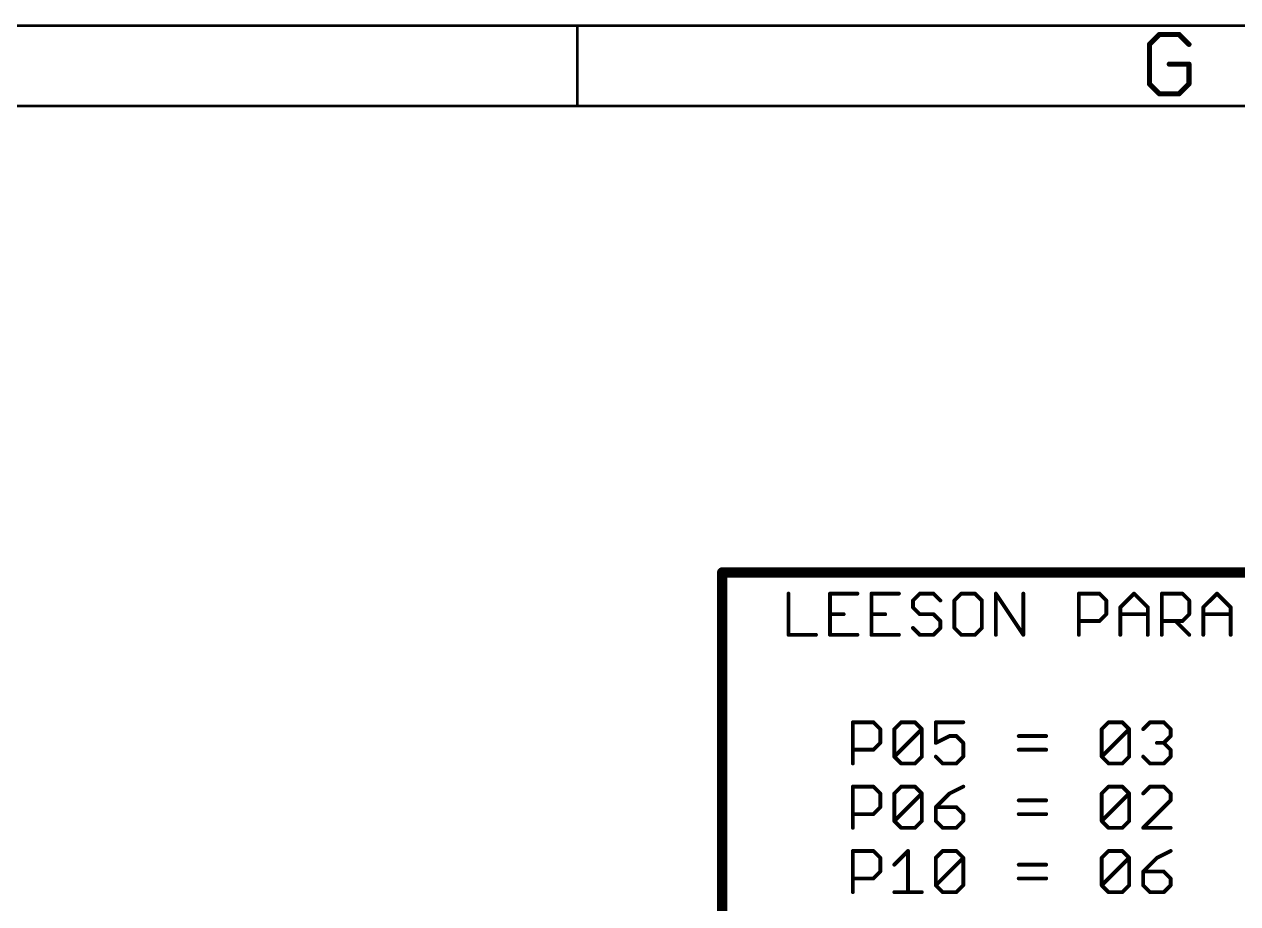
# Model space of a CAD drawing. Extents: x 0 to 387, y 0 to 260.
# Drawn here: x 267.09 to 314.99, y 225.68 to 260.4 of the extents above; entities that cross this region are included whole.
import ezdxf

# ---------------------------------------------------------------- set-up
doc = ezdxf.new("R2010")
doc.units = 0
doc.layers.add('91', color=94, linetype='CONTINUOUS')
doc.layers.add('94', color=14, linetype='CONTINUOUS')

msp = doc.modelspace()

# ---------------------------------------------------------------- linework, layer by layer
at = {"layer": '91', "const_width": 0.4064}
for points in [[(294.64, 238.76), (353.06, 238.76)], [(294.64, 190.5), (294.64, 238.76)]]:
    msp.add_lwpolyline(points, dxfattribs=at)
at = {"layer": '91', "const_width": 0.2032}
for points in [[(294.64, 238.8616, 1), (294.64, 238.6584)], [(294.7416, 238.76, 1), (294.5384, 238.76)]]:
    msp.add_lwpolyline(points, format="xyb", dxfattribs=at)
at = {"layer": '94'}
for points, const_width in [([(288.925, 260.35), (241.3, 260.35)], 0.1016), ([(336.55, 260.35), (288.925, 260.35)], 0.1016), ([(288.925, 260.35), (288.925, 257.175)], 0.1016), ([(311.8954, 259.9964), (311.5056, 259.6066)], 0.2032), ([(312.675, 259.9964), (311.8954, 259.9964)], 0.2032), ([(313.0648, 259.6066), (312.675, 259.9964)], 0.2032), ([(311.5056, 259.6066), (311.5056, 258.0474)], 0.2032), ([(313.0648, 258.827), (312.2852, 258.827)], 0.2032), ([(313.0648, 258.0474), (313.0648, 258.827)], 0.2032), ([(311.5056, 258.0474), (311.8954, 257.6576)], 0.2032), ([(311.8954, 257.6576), (312.675, 257.6576)], 0.2032), ([(312.675, 257.6576), (313.0648, 258.0474)], 0.2032), ([(288.925, 257.175), (241.3, 257.175)], 0.1016), ([(336.55, 257.175), (288.925, 257.175)], 0.1016), ([(297.2562, 237.9232), (297.2562, 236.2962)], 0.1524), ([(299.978, 237.9232), (298.8934, 237.9232)], 0.1524), ([(298.8934, 237.9232), (298.8934, 236.2962)], 0.1524), ([(301.6152, 237.9232), (300.5305, 237.9232)], 0.1524), ([(300.5305, 237.9232), (300.5305, 236.2962)], 0.1524), ([(302.4388, 237.9232), (302.1677, 237.652)], 0.1524), ([(302.1677, 237.652), (302.1677, 237.3809)], 0.1524), ([(302.9812, 237.9232), (302.4388, 237.9232)], 0.1524), ([(303.2523, 237.652), (302.9812, 237.9232)], 0.1524), ([(304.076, 237.9232), (303.8048, 237.652)], 0.1524), ([(303.8048, 237.652), (303.8048, 236.5674)], 0.1524), ([(304.6183, 237.9232), (304.076, 237.9232)], 0.1524), ([(304.8895, 237.652), (304.6183, 237.9232)], 0.1524), ([(304.8895, 236.5674), (304.8895, 237.652)], 0.1524), ([(305.442, 236.2962), (305.442, 237.9232)], 0.1524), ([(305.442, 237.9232), (306.5266, 236.2962)], 0.1524), ([(306.5266, 236.2962), (306.5266, 237.9232)], 0.1524), ([(308.7163, 236.2962), (308.7163, 237.9232)], 0.1524), ([(308.7163, 237.9232), (309.5298, 237.9232)], 0.1524), ([(309.5298, 237.9232), (309.801, 237.652)], 0.1524), ([(309.801, 237.652), (309.801, 237.1097)], 0.1524), ([(310.3535, 237.3809), (310.8958, 237.9232)], 0.1524), ([(310.8958, 237.9232), (311.4381, 237.3809)], 0.1524), ([(311.9906, 236.2962), (311.9906, 237.9232)], 0.1524), ([(311.9906, 237.9232), (312.8041, 237.9232)], 0.1524), ([(312.8041, 237.9232), (313.0753, 237.652)], 0.1524), ([(313.0753, 237.652), (313.0753, 237.1097)], 0.1524), ([(313.6278, 237.3809), (314.1701, 237.9232)], 0.1524), ([(314.1701, 237.9232), (314.7124, 237.3809)], 0.1524), ([(298.8934, 237.1097), (299.4357, 237.1097)], 0.1524), ([(300.5305, 237.1097), (301.0728, 237.1097)], 0.1524), ([(302.1677, 237.3809), (302.4388, 237.1097)], 0.1524), ([(302.4388, 237.1097), (302.9812, 237.1097)], 0.1524), ([(302.9812, 237.1097), (303.2523, 236.8385)], 0.1524), ([(309.801, 237.1097), (309.5298, 236.8385)], 0.1524), ([(310.3535, 236.2962), (310.3535, 237.3809)], 0.1524), ([(310.3535, 237.1097), (311.4381, 237.1097)], 0.1524), ([(311.4381, 237.3809), (311.4381, 236.2962)], 0.1524), ([(313.0753, 237.1097), (312.8041, 236.8385)], 0.1524), ([(313.6278, 236.2962), (313.6278, 237.3809)], 0.1524), ([(313.6278, 237.1097), (314.7124, 237.1097)], 0.1524), ([(314.7124, 237.3809), (314.7124, 236.2962)], 0.1524), ([(302.4388, 236.2962), (302.1677, 236.5674)], 0.1524), ([(303.2523, 236.5674), (302.9812, 236.2962)], 0.1524), ([(303.2523, 236.8385), (303.2523, 236.5674)], 0.1524), ([(303.8048, 236.5674), (304.076, 236.2962)], 0.1524), ([(304.6183, 236.2962), (304.8895, 236.5674)], 0.1524), ([(309.5298, 236.8385), (308.7163, 236.8385)], 0.1524), ([(312.8041, 236.8385), (311.9906, 236.8385)], 0.1524), ([(312.5329, 236.8385), (313.0753, 236.2962)], 0.1524), ([(297.2562, 236.2962), (298.3409, 236.2962)], 0.1524), ([(298.8934, 236.2962), (299.978, 236.2962)], 0.1524), ([(300.5305, 236.2962), (301.6152, 236.2962)], 0.1524), ([(302.9812, 236.2962), (302.4388, 236.2962)], 0.1524), ([(304.076, 236.2962), (304.6183, 236.2962)], 0.1524), ([(299.7962, 231.2162), (299.7962, 232.8432)], 0.1524), ([(299.7962, 232.8432), (300.6097, 232.8432)], 0.1524), ([(300.6097, 232.8432), (300.8809, 232.572)], 0.1524), ([(301.4334, 232.572), (301.7045, 232.8432)], 0.1524), ([(301.7045, 232.8432), (302.2468, 232.8432)], 0.1524), ([(302.2468, 232.8432), (302.518, 232.572)], 0.1524), ([(304.1552, 232.8432), (303.0705, 232.8432)], 0.1524), ([(303.0705, 232.8432), (303.0705, 232.0297)], 0.1524), ([(309.6191, 232.572), (309.8903, 232.8432)], 0.1524), ([(309.8903, 232.8432), (310.4326, 232.8432)], 0.1524), ([(310.4326, 232.8432), (310.7038, 232.572)], 0.1524), ([(311.2563, 232.572), (311.5275, 232.8432)], 0.1524), ([(311.5275, 232.8432), (312.0698, 232.8432)], 0.1524), ([(312.0698, 232.8432), (312.341, 232.572)], 0.1524), ([(300.8809, 232.572), (300.8809, 232.0297)], 0.1524), ([(301.4334, 231.4874), (301.4334, 232.572)], 0.1524), ([(301.4334, 231.4874), (302.518, 232.572)], 0.1524), ([(302.518, 232.572), (302.518, 231.4874)], 0.1524), ([(303.0705, 232.0297), (303.6128, 232.3009)], 0.1524), ([(303.6128, 232.3009), (303.884, 232.3009)], 0.1524), ([(303.884, 232.3009), (304.1552, 232.0297)], 0.1524), ([(306.3448, 232.3009), (307.4295, 232.3009)], 0.1524), ([(309.6191, 231.4874), (309.6191, 232.572)], 0.1524), ([(309.6191, 231.4874), (310.7038, 232.572)], 0.1524), ([(310.7038, 232.572), (310.7038, 231.4874)], 0.1524), ([(312.341, 232.3009), (312.0698, 232.0297)], 0.1524), ([(312.341, 232.572), (312.341, 232.3009)], 0.1524), ([(300.6097, 231.7585), (299.7962, 231.7585)], 0.1524), ([(300.8809, 232.0297), (300.6097, 231.7585)], 0.1524), ([(304.1552, 232.0297), (304.1552, 231.4874)], 0.1524), ([(306.3448, 231.7585), (307.4295, 231.7585)], 0.1524), ([(312.0698, 232.0297), (311.7986, 232.0297)], 0.1524), ([(312.0698, 232.0297), (312.341, 231.7585)], 0.1524), ([(312.341, 231.7585), (312.341, 231.4874)], 0.1524), ([(301.7045, 231.2162), (301.4334, 231.4874)], 0.1524), ([(302.518, 231.4874), (302.2468, 231.2162)], 0.1524), ([(303.3417, 231.2162), (303.0705, 231.4874)], 0.1524), ([(304.1552, 231.4874), (303.884, 231.2162)], 0.1524), ([(309.8903, 231.2162), (309.6191, 231.4874)], 0.1524), ([(310.7038, 231.4874), (310.4326, 231.2162)], 0.1524), ([(311.5275, 231.2162), (311.2563, 231.4874)], 0.1524), ([(312.341, 231.4874), (312.0698, 231.2162)], 0.1524), ([(302.2468, 231.2162), (301.7045, 231.2162)], 0.1524), ([(303.884, 231.2162), (303.3417, 231.2162)], 0.1524), ([(310.4326, 231.2162), (309.8903, 231.2162)], 0.1524), ([(312.0698, 231.2162), (311.5275, 231.2162)], 0.1524), ([(299.7962, 228.6762), (299.7962, 230.3032)], 0.1524), ([(299.7962, 230.3032), (300.6097, 230.3032)], 0.1524), ([(300.6097, 230.3032), (300.8809, 230.032)], 0.1524), ([(300.8809, 230.032), (300.8809, 229.4897)], 0.1524), ([(301.4334, 230.032), (301.7045, 230.3032)], 0.1524), ([(301.4334, 228.9474), (301.4334, 230.032)], 0.1524), ([(301.4334, 228.9474), (302.518, 230.032)], 0.1524), ([(301.7045, 230.3032), (302.2468, 230.3032)], 0.1524), ([(302.2468, 230.3032), (302.518, 230.032)], 0.1524), ([(302.518, 230.032), (302.518, 228.9474)], 0.1524), ([(303.6128, 230.032), (303.0705, 229.4897)], 0.1524), ([(304.1552, 230.3032), (303.6128, 230.032)], 0.1524), ([(309.6191, 230.032), (309.8903, 230.3032)], 0.1524), ([(309.6191, 228.9474), (309.6191, 230.032)], 0.1524), ([(309.6191, 228.9474), (310.7038, 230.032)], 0.1524), ([(309.8903, 230.3032), (310.4326, 230.3032)], 0.1524), ([(310.4326, 230.3032), (310.7038, 230.032)], 0.1524), ([(310.7038, 230.032), (310.7038, 228.9474)], 0.1524), ([(311.5275, 230.3032), (311.2563, 230.032)], 0.1524), ([(312.0698, 230.3032), (311.5275, 230.3032)], 0.1524), ([(312.341, 230.032), (312.0698, 230.3032)], 0.1524), ([(312.341, 229.7609), (312.341, 230.032)], 0.1524), ([(300.8809, 229.4897), (300.6097, 229.2185)], 0.1524), ([(303.0705, 229.4897), (303.0705, 228.9474)], 0.1524), ([(303.884, 229.4897), (303.0705, 229.4897)], 0.1524), ([(304.1552, 229.2185), (303.884, 229.4897)], 0.1524), ([(306.3448, 229.7609), (307.4295, 229.7609)], 0.1524), ([(311.2563, 228.6762), (312.341, 229.7609)], 0.1524), ([(300.6097, 229.2185), (299.7962, 229.2185)], 0.1524), ([(301.7045, 228.6762), (301.4334, 228.9474)], 0.1524), ([(302.518, 228.9474), (302.2468, 228.6762)], 0.1524), ([(303.0705, 228.9474), (303.3417, 228.6762)], 0.1524), ([(303.884, 228.6762), (304.1552, 228.9474)], 0.1524), ([(304.1552, 228.9474), (304.1552, 229.2185)], 0.1524), ([(306.3448, 229.2185), (307.4295, 229.2185)], 0.1524), ([(309.8903, 228.6762), (309.6191, 228.9474)], 0.1524), ([(310.7038, 228.9474), (310.4326, 228.6762)], 0.1524), ([(302.2468, 228.6762), (301.7045, 228.6762)], 0.1524), ([(303.3417, 228.6762), (303.884, 228.6762)], 0.1524), ([(310.4326, 228.6762), (309.8903, 228.6762)], 0.1524), ([(312.341, 228.6762), (311.2563, 228.6762)], 0.1524), ([(299.7962, 226.1362), (299.7962, 227.7632)], 0.1524), ([(299.7962, 227.7632), (300.6097, 227.7632)], 0.1524), ([(300.6097, 227.7632), (300.8809, 227.492)], 0.1524), ([(300.8809, 227.492), (300.8809, 226.9497)], 0.1524), ([(301.4334, 227.2209), (301.9757, 227.7632)], 0.1524), ([(301.9757, 227.7632), (301.9757, 226.1362)], 0.1524), ([(303.0705, 227.492), (303.3417, 227.7632)], 0.1524), ([(303.0705, 226.4074), (303.0705, 227.492)], 0.1524), ([(303.0705, 226.4074), (304.1552, 227.492)], 0.1524), ([(303.3417, 227.7632), (303.884, 227.7632)], 0.1524), ([(303.884, 227.7632), (304.1552, 227.492)], 0.1524), ([(304.1552, 227.492), (304.1552, 226.4074)], 0.1524), ([(309.6191, 227.492), (309.8903, 227.7632)], 0.1524), ([(309.6191, 226.4074), (309.6191, 227.492)], 0.1524), ([(309.6191, 226.4074), (310.7038, 227.492)], 0.1524), ([(309.8903, 227.7632), (310.4326, 227.7632)], 0.1524), ([(310.4326, 227.7632), (310.7038, 227.492)], 0.1524), ([(310.7038, 227.492), (310.7038, 226.4074)], 0.1524), ([(311.7986, 227.492), (311.2563, 226.9497)], 0.1524), ([(312.341, 227.7632), (311.7986, 227.492)], 0.1524), ([(306.3448, 227.2209), (307.4295, 227.2209)], 0.1524), ([(300.6097, 226.6785), (299.7962, 226.6785)], 0.1524), ([(300.8809, 226.9497), (300.6097, 226.6785)], 0.1524), ([(306.3448, 226.6785), (307.4295, 226.6785)], 0.1524), ([(311.2563, 226.9497), (311.2563, 226.4074)], 0.1524), ([(312.0698, 226.9497), (311.2563, 226.9497)], 0.1524), ([(312.341, 226.6785), (312.0698, 226.9497)], 0.1524), ([(312.341, 226.4074), (312.341, 226.6785)], 0.1524), ([(301.4334, 226.1362), (302.518, 226.1362)], 0.1524), ([(303.3417, 226.1362), (303.0705, 226.4074)], 0.1524), ([(303.884, 226.1362), (303.3417, 226.1362)], 0.1524), ([(304.1552, 226.4074), (303.884, 226.1362)], 0.1524), ([(309.8903, 226.1362), (309.6191, 226.4074)], 0.1524), ([(310.4326, 226.1362), (309.8903, 226.1362)], 0.1524), ([(310.7038, 226.4074), (310.4326, 226.1362)], 0.1524), ([(311.2563, 226.4074), (311.5275, 226.1362)], 0.1524), ([(311.5275, 226.1362), (312.0698, 226.1362)], 0.1524), ([(312.0698, 226.1362), (312.341, 226.4074)], 0.1524)]:
    msp.add_lwpolyline(points, dxfattribs=dict(at, const_width=const_width))
for points, const_width in [([(288.925, 260.3754, 1), (288.925, 260.3246)], 0.0508), ([(288.9504, 260.35, 1), (288.8996, 260.35)], 0.0508), ([(288.925, 260.3246, 1), (288.925, 260.3754)], 0.0508), ([(311.8954, 260.0472, 1), (311.8954, 259.9456)], 0.1016), ([(311.9313, 259.9605, 1), (311.8595, 260.0323)], 0.1016), ([(312.7109, 260.0323, 1), (312.6391, 259.9605)], 0.1016), ([(312.675, 259.9456, 1), (312.675, 260.0472)], 0.1016), ([(311.5564, 259.6066, 1), (311.4548, 259.6066)], 0.1016), ([(311.4697, 259.6425, 1), (311.5415, 259.5707)], 0.1016), ([(313.0289, 259.5707, 1), (313.1007, 259.6425)], 0.1016), ([(312.2852, 258.8778, 1), (312.2852, 258.7762)], 0.1016), ([(313.1156, 258.827, 1), (313.014, 258.827)], 0.1016), ([(313.0648, 258.7762, 1), (313.0648, 258.8778)], 0.1016), ([(311.5415, 258.0833, 1), (311.4697, 258.0115)], 0.1016), ([(311.4548, 258.0474, 1), (311.5564, 258.0474)], 0.1016), ([(311.8954, 257.7084, 1), (311.8954, 257.6068)], 0.1016), ([(311.8595, 257.6217, 1), (311.9313, 257.6935)], 0.1016), ([(312.6391, 257.6935, 1), (312.7109, 257.6217)], 0.1016), ([(312.675, 257.6068, 1), (312.675, 257.7084)], 0.1016), ([(313.014, 258.0474, 1), (313.1156, 258.0474)], 0.1016), ([(313.1007, 258.0115, 1), (313.0289, 258.0833)], 0.1016), ([(288.925, 257.2004, 1), (288.925, 257.1496)], 0.0508), ([(288.925, 257.1496, 1), (288.925, 257.2004)], 0.0508), ([(288.8996, 257.175, 1), (288.9504, 257.175)], 0.0508), ([(297.2943, 237.9232, 1), (297.2181, 237.9232)], 0.0762), ([(298.8934, 237.9613, 1), (298.8934, 237.8851)], 0.0762), ([(298.9315, 237.9232, 1), (298.8553, 237.9232)], 0.0762), ([(299.978, 237.8851, 1), (299.978, 237.9613)], 0.0762), ([(300.5305, 237.9613, 1), (300.5305, 237.8851)], 0.0762), ([(300.5686, 237.9232, 1), (300.4924, 237.9232)], 0.0762), ([(301.6152, 237.8851, 1), (301.6152, 237.9613)], 0.0762), ([(302.1407, 237.679, 1), (302.1946, 237.6251)], 0.0762), ([(302.2058, 237.652, 1), (302.1296, 237.652)], 0.0762), ([(302.4388, 237.9613, 1), (302.4388, 237.8851)], 0.0762), ([(302.4658, 237.8962, 1), (302.4119, 237.9501)], 0.0762), ([(303.0081, 237.9501, 1), (302.9542, 237.8962)], 0.0762), ([(302.9812, 237.8851, 1), (302.9812, 237.9613)], 0.0762), ([(303.2254, 237.6251, 1), (303.2793, 237.679)], 0.0762), ([(303.8429, 237.652, 1), (303.7667, 237.652)], 0.0762), ([(303.7779, 237.679, 1), (303.8318, 237.6251)], 0.0762), ([(304.076, 237.9613, 1), (304.076, 237.8851)], 0.0762), ([(304.1029, 237.8962, 1), (304.049, 237.9501)], 0.0762), ([(304.6453, 237.9501, 1), (304.5914, 237.8962)], 0.0762), ([(304.6183, 237.8851, 1), (304.6183, 237.9613)], 0.0762), ([(304.9276, 237.652, 1), (304.8514, 237.652)], 0.0762), ([(304.8625, 237.6251, 1), (304.9164, 237.679)], 0.0762), ([(305.4801, 237.9232, 1), (305.4039, 237.9232)], 0.0762), ([(305.4737, 237.9443, 1), (305.4103, 237.9021)], 0.0762), ([(306.5647, 237.9232, 1), (306.4885, 237.9232)], 0.0762), ([(308.7544, 237.9232, 1), (308.6782, 237.9232)], 0.0762), ([(308.7163, 237.9613, 1), (308.7163, 237.8851)], 0.0762), ([(309.5567, 237.9501, 1), (309.5028, 237.8962)], 0.0762), ([(309.5298, 237.8851, 1), (309.5298, 237.9613)], 0.0762), ([(309.8391, 237.652, 1), (309.7629, 237.652)], 0.0762), ([(309.774, 237.6251, 1), (309.8279, 237.679)], 0.0762), ([(310.9227, 237.9501, 1), (310.8688, 237.8962)], 0.0762), ([(310.9227, 237.8962, 1), (310.8688, 237.9501)], 0.0762), ([(312.0287, 237.9232, 1), (311.9525, 237.9232)], 0.0762), ([(311.9906, 237.9613, 1), (311.9906, 237.8851)], 0.0762), ([(312.831, 237.9501, 1), (312.7772, 237.8962)], 0.0762), ([(312.8041, 237.8851, 1), (312.8041, 237.9613)], 0.0762), ([(313.1134, 237.652, 1), (313.0372, 237.652)], 0.0762), ([(313.0483, 237.6251, 1), (313.1022, 237.679)], 0.0762), ([(314.197, 237.9501, 1), (314.1431, 237.8962)], 0.0762), ([(314.197, 237.8962, 1), (314.1431, 237.9501)], 0.0762), ([(298.8934, 237.1478, 1), (298.8934, 237.0716)], 0.0762), ([(299.4357, 237.0716, 1), (299.4357, 237.1478)], 0.0762), ([(300.5305, 237.1478, 1), (300.5305, 237.0716)], 0.0762), ([(301.0728, 237.0716, 1), (301.0728, 237.1478)], 0.0762), ([(302.1946, 237.4078, 1), (302.1407, 237.3539)], 0.0762), ([(302.1296, 237.3809, 1), (302.2058, 237.3809)], 0.0762), ([(302.4388, 237.1478, 1), (302.4388, 237.0716)], 0.0762), ([(302.4119, 237.0828, 1), (302.4658, 237.1366)], 0.0762), ([(303.0081, 237.1366, 1), (302.9542, 237.0828)], 0.0762), ([(302.9812, 237.0716, 1), (302.9812, 237.1478)], 0.0762), ([(309.7629, 237.1097, 1), (309.8391, 237.1097)], 0.0762), ([(309.8279, 237.0828, 1), (309.774, 237.1366)], 0.0762), ([(310.3265, 237.4078, 1), (310.3804, 237.3539)], 0.0762), ([(310.3915, 237.3809, 1), (310.3154, 237.3809)], 0.0762), ([(310.3535, 237.1478, 1), (310.3535, 237.0716)], 0.0762), ([(311.4762, 237.3809, 1), (311.4, 237.3809)], 0.0762), ([(311.4112, 237.3539, 1), (311.4651, 237.4078)], 0.0762), ([(311.4381, 237.0716, 1), (311.4381, 237.1478)], 0.0762), ([(313.0372, 237.1097, 1), (313.1134, 237.1097)], 0.0762), ([(313.1022, 237.0828, 1), (313.0483, 237.1366)], 0.0762), ([(313.6008, 237.4078, 1), (313.6547, 237.3539)], 0.0762), ([(313.6659, 237.3809, 1), (313.5897, 237.3809)], 0.0762), ([(313.6278, 237.1478, 1), (313.6278, 237.0716)], 0.0762), ([(314.7505, 237.3809, 1), (314.6743, 237.3809)], 0.0762), ([(314.6855, 237.3539, 1), (314.7394, 237.4078)], 0.0762), ([(314.7124, 237.0716, 1), (314.7124, 237.1478)], 0.0762), ([(302.1946, 236.5943, 1), (302.1407, 236.5404)], 0.0762), ([(303.2904, 236.8385, 1), (303.2142, 236.8385)], 0.0762), ([(303.2254, 236.8116, 1), (303.2793, 236.8655)], 0.0762), ([(303.2793, 236.5404, 1), (303.2254, 236.5943)], 0.0762), ([(303.8318, 236.5943, 1), (303.7779, 236.5404)], 0.0762), ([(304.9164, 236.5404, 1), (304.8625, 236.5943)], 0.0762), ([(308.7163, 236.8766, 1), (308.7163, 236.8004)], 0.0762), ([(309.5028, 236.8655, 1), (309.5567, 236.8116)], 0.0762), ([(309.5298, 236.8004, 1), (309.5298, 236.8766)], 0.0762), ([(311.9906, 236.8766, 1), (311.9906, 236.8004)], 0.0762), ([(312.5599, 236.8655, 1), (312.506, 236.8116)], 0.0762), ([(312.7772, 236.8655, 1), (312.831, 236.8116)], 0.0762), ([(312.8041, 236.8004, 1), (312.8041, 236.8766)], 0.0762), ([(297.2562, 236.3343, 1), (297.2562, 236.2581)], 0.0762), ([(297.2181, 236.2962, 1), (297.2943, 236.2962)], 0.0762), ([(298.3409, 236.2581, 1), (298.3409, 236.3343)], 0.0762), ([(298.8934, 236.3343, 1), (298.8934, 236.2581)], 0.0762), ([(298.8553, 236.2962, 1), (298.9315, 236.2962)], 0.0762), ([(299.978, 236.2581, 1), (299.978, 236.3343)], 0.0762), ([(300.5305, 236.3343, 1), (300.5305, 236.2581)], 0.0762), ([(300.4924, 236.2962, 1), (300.5686, 236.2962)], 0.0762), ([(301.6152, 236.2581, 1), (301.6152, 236.3343)], 0.0762), ([(302.4388, 236.3343, 1), (302.4388, 236.2581)], 0.0762), ([(302.4119, 236.2693, 1), (302.4658, 236.3231)], 0.0762), ([(302.9542, 236.3231, 1), (303.0081, 236.2693)], 0.0762), ([(302.9812, 236.2581, 1), (302.9812, 236.3343)], 0.0762), ([(303.2142, 236.5674, 1), (303.2904, 236.5674)], 0.0762), ([(303.7667, 236.5674, 1), (303.8429, 236.5674)], 0.0762), ([(304.076, 236.3343, 1), (304.076, 236.2581)], 0.0762), ([(304.049, 236.2693, 1), (304.1029, 236.3231)], 0.0762), ([(304.5914, 236.3231, 1), (304.6453, 236.2693)], 0.0762), ([(304.6183, 236.2581, 1), (304.6183, 236.3343)], 0.0762), ([(304.8514, 236.5674, 1), (304.9276, 236.5674)], 0.0762), ([(305.4039, 236.2962, 1), (305.4801, 236.2962)], 0.0762), ([(306.4885, 236.2962, 1), (306.5647, 236.2962)], 0.0762), ([(306.4949, 236.2751, 1), (306.5583, 236.3173)], 0.0762), ([(308.6782, 236.2962, 1), (308.7544, 236.2962)], 0.0762), ([(310.3154, 236.2962, 1), (310.3915, 236.2962)], 0.0762), ([(311.4, 236.2962, 1), (311.4762, 236.2962)], 0.0762), ([(311.9525, 236.2962, 1), (312.0287, 236.2962)], 0.0762), ([(313.0483, 236.2693, 1), (313.1022, 236.3231)], 0.0762), ([(313.5897, 236.2962, 1), (313.6659, 236.2962)], 0.0762), ([(314.6743, 236.2962, 1), (314.7505, 236.2962)], 0.0762), ([(299.8343, 232.8432, 1), (299.7581, 232.8432)], 0.0762), ([(299.7962, 232.8813, 1), (299.7962, 232.8051)], 0.0762), ([(300.6366, 232.8701, 1), (300.5828, 232.8162)], 0.0762), ([(300.6097, 232.8051, 1), (300.6097, 232.8813)], 0.0762), ([(301.7045, 232.8813, 1), (301.7045, 232.8051)], 0.0762), ([(301.7315, 232.8162, 1), (301.6776, 232.8701)], 0.0762), ([(302.2738, 232.8701, 1), (302.2199, 232.8162)], 0.0762), ([(302.2468, 232.8051, 1), (302.2468, 232.8813)], 0.0762), ([(303.0705, 232.8813, 1), (303.0705, 232.8051)], 0.0762), ([(303.1086, 232.8432, 1), (303.0324, 232.8432)], 0.0762), ([(304.1552, 232.8051, 1), (304.1552, 232.8813)], 0.0762), ([(309.8903, 232.8813, 1), (309.8903, 232.8051)], 0.0762), ([(309.9172, 232.8162, 1), (309.8634, 232.8701)], 0.0762), ([(310.4596, 232.8701, 1), (310.4057, 232.8162)], 0.0762), ([(310.4326, 232.8051, 1), (310.4326, 232.8813)], 0.0762), ([(311.5275, 232.8813, 1), (311.5275, 232.8051)], 0.0762), ([(311.5544, 232.8162, 1), (311.5005, 232.8701)], 0.0762), ([(312.0967, 232.8701, 1), (312.0428, 232.8162)], 0.0762), ([(312.0698, 232.8051, 1), (312.0698, 232.8813)], 0.0762), ([(300.919, 232.572, 1), (300.8428, 232.572)], 0.0762), ([(300.8539, 232.5451, 1), (300.9078, 232.599)], 0.0762), ([(301.4064, 232.599, 1), (301.4603, 232.5451)], 0.0762), ([(301.4715, 232.572, 1), (301.3953, 232.572)], 0.0762), ([(302.5561, 232.572, 1), (302.4799, 232.572)], 0.0762), ([(302.545, 232.5451, 1), (302.4911, 232.599)], 0.0762), ([(302.4911, 232.5451, 1), (302.545, 232.599)], 0.0762), ([(303.6128, 232.339, 1), (303.6128, 232.2628)], 0.0762), ([(303.6299, 232.2668, 1), (303.5958, 232.3349)], 0.0762), ([(303.9109, 232.3278, 1), (303.8571, 232.2739)], 0.0762), ([(303.884, 232.2628, 1), (303.884, 232.339)], 0.0762), ([(306.3448, 232.339, 1), (306.3448, 232.2628)], 0.0762), ([(307.4295, 232.2628, 1), (307.4295, 232.339)], 0.0762), ([(309.6572, 232.572, 1), (309.581, 232.572)], 0.0762), ([(309.5922, 232.599, 1), (309.6461, 232.5451)], 0.0762), ([(310.7419, 232.572, 1), (310.6657, 232.572)], 0.0762), ([(310.7307, 232.5451, 1), (310.6769, 232.599)], 0.0762), ([(310.6769, 232.5451, 1), (310.7307, 232.599)], 0.0762), ([(311.2294, 232.599, 1), (311.2832, 232.5451)], 0.0762), ([(312.3791, 232.572, 1), (312.3029, 232.572)], 0.0762), ([(312.3029, 232.3009, 1), (312.3791, 232.3009)], 0.0762), ([(312.314, 232.5451, 1), (312.3679, 232.599)], 0.0762), ([(312.3679, 232.2739, 1), (312.314, 232.3278)], 0.0762), ([(299.7962, 231.7966, 1), (299.7962, 231.7204)], 0.0762), ([(300.5828, 231.7855, 1), (300.6366, 231.7316)], 0.0762), ([(300.6097, 231.7204, 1), (300.6097, 231.7966)], 0.0762), ([(300.8428, 232.0297, 1), (300.919, 232.0297)], 0.0762), ([(300.9078, 232.0028, 1), (300.8539, 232.0566)], 0.0762), ([(303.0535, 232.0638, 1), (303.0876, 231.9956)], 0.0762), ([(303.0324, 232.0297, 1), (303.1086, 232.0297)], 0.0762), ([(304.1933, 232.0297, 1), (304.1171, 232.0297)], 0.0762), ([(304.1282, 232.0028, 1), (304.1821, 232.0566)], 0.0762), ([(306.3448, 231.7966, 1), (306.3448, 231.7204)], 0.0762), ([(307.4295, 231.7204, 1), (307.4295, 231.7966)], 0.0762), ([(311.7986, 232.0678, 1), (311.7986, 231.9916)], 0.0762), ([(312.0967, 232.0566, 1), (312.0428, 232.0028)], 0.0762), ([(312.0428, 232.0566, 1), (312.0967, 232.0028)], 0.0762), ([(312.0698, 231.9916, 1), (312.0698, 232.0678)], 0.0762), ([(312.3791, 231.7585, 1), (312.3029, 231.7585)], 0.0762), ([(312.314, 231.7316, 1), (312.3679, 231.7855)], 0.0762), ([(301.4603, 231.5143, 1), (301.4064, 231.4604)], 0.0762), ([(301.4064, 231.5143, 1), (301.4603, 231.4604)], 0.0762), ([(301.3953, 231.4874, 1), (301.4715, 231.4874)], 0.0762), ([(302.4799, 231.4874, 1), (302.5561, 231.4874)], 0.0762), ([(302.545, 231.4604, 1), (302.4911, 231.5143)], 0.0762), ([(303.0975, 231.5143, 1), (303.0436, 231.4604)], 0.0762), ([(304.1171, 231.4874, 1), (304.1933, 231.4874)], 0.0762), ([(304.1821, 231.4604, 1), (304.1282, 231.5143)], 0.0762), ([(309.6461, 231.5143, 1), (309.5922, 231.4604)], 0.0762), ([(309.5922, 231.5143, 1), (309.6461, 231.4604)], 0.0762), ([(309.581, 231.4874, 1), (309.6572, 231.4874)], 0.0762), ([(310.6657, 231.4874, 1), (310.7419, 231.4874)], 0.0762), ([(310.7307, 231.4604, 1), (310.6769, 231.5143)], 0.0762), ([(311.2832, 231.5143, 1), (311.2294, 231.4604)], 0.0762), ([(312.3029, 231.4874, 1), (312.3791, 231.4874)], 0.0762), ([(312.3679, 231.4604, 1), (312.314, 231.5143)], 0.0762), ([(299.7581, 231.2162, 1), (299.8343, 231.2162)], 0.0762), ([(301.7045, 231.2543, 1), (301.7045, 231.1781)], 0.0762), ([(301.6776, 231.1893, 1), (301.7315, 231.2431)], 0.0762), ([(302.2199, 231.2431, 1), (302.2738, 231.1893)], 0.0762), ([(302.2468, 231.1781, 1), (302.2468, 231.2543)], 0.0762), ([(303.3417, 231.2543, 1), (303.3417, 231.1781)], 0.0762), ([(303.3147, 231.1893, 1), (303.3686, 231.2431)], 0.0762), ([(303.8571, 231.2431, 1), (303.9109, 231.1893)], 0.0762), ([(303.884, 231.1781, 1), (303.884, 231.2543)], 0.0762), ([(309.8903, 231.2543, 1), (309.8903, 231.1781)], 0.0762), ([(309.8634, 231.1893, 1), (309.9172, 231.2431)], 0.0762), ([(310.4057, 231.2431, 1), (310.4596, 231.1893)], 0.0762), ([(310.4326, 231.1781, 1), (310.4326, 231.2543)], 0.0762), ([(311.5275, 231.2543, 1), (311.5275, 231.1781)], 0.0762), ([(311.5005, 231.1893, 1), (311.5544, 231.2431)], 0.0762), ([(312.0428, 231.2431, 1), (312.0967, 231.1893)], 0.0762), ([(312.0698, 231.1781, 1), (312.0698, 231.2543)], 0.0762), ([(299.8343, 230.3032, 1), (299.7581, 230.3032)], 0.0762), ([(299.7962, 230.3413, 1), (299.7962, 230.2651)], 0.0762), ([(300.6366, 230.3301, 1), (300.5828, 230.2762)], 0.0762), ([(300.6097, 230.2651, 1), (300.6097, 230.3413)], 0.0762), ([(300.919, 230.032, 1), (300.8428, 230.032)], 0.0762), ([(300.8539, 230.0051, 1), (300.9078, 230.059)], 0.0762), ([(301.4064, 230.059, 1), (301.4603, 230.0051)], 0.0762), ([(301.4715, 230.032, 1), (301.3953, 230.032)], 0.0762), ([(301.7045, 230.3413, 1), (301.7045, 230.2651)], 0.0762), ([(301.7315, 230.2762, 1), (301.6776, 230.3301)], 0.0762), ([(302.2738, 230.3301, 1), (302.2199, 230.2762)], 0.0762), ([(302.2468, 230.2651, 1), (302.2468, 230.3413)], 0.0762), ([(302.5561, 230.032, 1), (302.4799, 230.032)], 0.0762), ([(302.545, 230.0051, 1), (302.4911, 230.059)], 0.0762), ([(302.4911, 230.0051, 1), (302.545, 230.059)], 0.0762), ([(303.5958, 230.0661, 1), (303.6299, 229.9979)], 0.0762), ([(303.6398, 230.0051, 1), (303.5859, 230.059)], 0.0762), ([(304.1722, 230.2691, 1), (304.1381, 230.3373)], 0.0762), ([(309.6572, 230.032, 1), (309.581, 230.032)], 0.0762), ([(309.5922, 230.059, 1), (309.6461, 230.0051)], 0.0762), ([(309.8903, 230.3413, 1), (309.8903, 230.2651)], 0.0762), ([(309.9172, 230.2762, 1), (309.8634, 230.3301)], 0.0762), ([(310.4596, 230.3301, 1), (310.4057, 230.2762)], 0.0762), ([(310.4326, 230.2651, 1), (310.4326, 230.3413)], 0.0762), ([(310.7419, 230.032, 1), (310.6657, 230.032)], 0.0762), ([(310.7307, 230.0051, 1), (310.6769, 230.059)], 0.0762), ([(310.6769, 230.0051, 1), (310.7307, 230.059)], 0.0762), ([(311.2294, 230.059, 1), (311.2832, 230.0051)], 0.0762), ([(311.5275, 230.3413, 1), (311.5275, 230.2651)], 0.0762), ([(311.5544, 230.2762, 1), (311.5005, 230.3301)], 0.0762), ([(312.0967, 230.3301, 1), (312.0428, 230.2762)], 0.0762), ([(312.0698, 230.2651, 1), (312.0698, 230.3413)], 0.0762), ([(312.3791, 230.032, 1), (312.3029, 230.032)], 0.0762), ([(312.314, 230.0051, 1), (312.3679, 230.059)], 0.0762), ([(300.8428, 229.4897, 1), (300.919, 229.4897)], 0.0762), ([(300.9078, 229.4628, 1), (300.8539, 229.5166)], 0.0762), ([(303.1086, 229.4897, 1), (303.0324, 229.4897)], 0.0762), ([(303.0705, 229.5278, 1), (303.0705, 229.4516)], 0.0762), ([(303.0436, 229.5166, 1), (303.0975, 229.4628)], 0.0762), ([(303.9109, 229.5166, 1), (303.8571, 229.4628)], 0.0762), ([(303.884, 229.4516, 1), (303.884, 229.5278)], 0.0762), ([(306.3448, 229.799, 1), (306.3448, 229.7228)], 0.0762), ([(307.4295, 229.7228, 1), (307.4295, 229.799)], 0.0762), ([(312.3029, 229.7609, 1), (312.3791, 229.7609)], 0.0762), ([(312.3679, 229.7339, 1), (312.314, 229.7878)], 0.0762), ([(299.7962, 229.2566, 1), (299.7962, 229.1804)], 0.0762), ([(300.5828, 229.2455, 1), (300.6366, 229.1916)], 0.0762), ([(300.6097, 229.1804, 1), (300.6097, 229.2566)], 0.0762), ([(301.4603, 228.9743, 1), (301.4064, 228.9204)], 0.0762), ([(301.4064, 228.9743, 1), (301.4603, 228.9204)], 0.0762), ([(301.3953, 228.9474, 1), (301.4715, 228.9474)], 0.0762), ([(302.4799, 228.9474, 1), (302.5561, 228.9474)], 0.0762), ([(302.545, 228.9204, 1), (302.4911, 228.9743)], 0.0762), ([(303.0975, 228.9743, 1), (303.0436, 228.9204)], 0.0762), ([(303.0324, 228.9474, 1), (303.1086, 228.9474)], 0.0762), ([(304.1933, 229.2185, 1), (304.1171, 229.2185)], 0.0762), ([(304.1171, 228.9474, 1), (304.1933, 228.9474)], 0.0762), ([(304.1282, 229.1916, 1), (304.1821, 229.2455)], 0.0762), ([(304.1821, 228.9204, 1), (304.1282, 228.9743)], 0.0762), ([(306.3448, 229.2566, 1), (306.3448, 229.1804)], 0.0762), ([(307.4295, 229.1804, 1), (307.4295, 229.2566)], 0.0762), ([(309.6461, 228.9743, 1), (309.5922, 228.9204)], 0.0762), ([(309.5922, 228.9743, 1), (309.6461, 228.9204)], 0.0762), ([(309.581, 228.9474, 1), (309.6572, 228.9474)], 0.0762), ([(310.6657, 228.9474, 1), (310.7419, 228.9474)], 0.0762), ([(310.7307, 228.9204, 1), (310.6769, 228.9743)], 0.0762), ([(299.7581, 228.6762, 1), (299.8343, 228.6762)], 0.0762), ([(301.7045, 228.7143, 1), (301.7045, 228.6381)], 0.0762), ([(301.6776, 228.6493, 1), (301.7315, 228.7031)], 0.0762), ([(302.2199, 228.7031, 1), (302.2738, 228.6493)], 0.0762), ([(302.2468, 228.6381, 1), (302.2468, 228.7143)], 0.0762), ([(303.3417, 228.7143, 1), (303.3417, 228.6381)], 0.0762), ([(303.3147, 228.6493, 1), (303.3686, 228.7031)], 0.0762), ([(303.8571, 228.7031, 1), (303.9109, 228.6493)], 0.0762), ([(303.884, 228.6381, 1), (303.884, 228.7143)], 0.0762), ([(309.8903, 228.7143, 1), (309.8903, 228.6381)], 0.0762), ([(309.8634, 228.6493, 1), (309.9172, 228.7031)], 0.0762), ([(310.4057, 228.7031, 1), (310.4596, 228.6493)], 0.0762), ([(310.4326, 228.6381, 1), (310.4326, 228.7143)], 0.0762), ([(311.2563, 228.7143, 1), (311.2563, 228.6381)], 0.0762), ([(311.2294, 228.7031, 1), (311.2832, 228.6493)], 0.0762), ([(312.341, 228.6381, 1), (312.341, 228.7143)], 0.0762), ([(299.8343, 227.7632, 1), (299.7581, 227.7632)], 0.0762), ([(299.7962, 227.8013, 1), (299.7962, 227.7251)], 0.0762), ([(300.6366, 227.7901, 1), (300.5828, 227.7362)], 0.0762), ([(300.6097, 227.7251, 1), (300.6097, 227.8013)], 0.0762), ([(300.919, 227.492, 1), (300.8428, 227.492)], 0.0762), ([(300.8539, 227.4651, 1), (300.9078, 227.519)], 0.0762), ([(302.0138, 227.7632, 1), (301.9376, 227.7632)], 0.0762), ([(302.0026, 227.7362, 1), (301.9487, 227.7901)], 0.0762), ([(303.1086, 227.492, 1), (303.0324, 227.492)], 0.0762), ([(303.0436, 227.519, 1), (303.0975, 227.4651)], 0.0762), ([(303.3417, 227.8013, 1), (303.3417, 227.7251)], 0.0762), ([(303.3686, 227.7362, 1), (303.3147, 227.7901)], 0.0762), ([(303.9109, 227.7901, 1), (303.8571, 227.7362)], 0.0762), ([(303.884, 227.7251, 1), (303.884, 227.8013)], 0.0762), ([(304.1933, 227.492, 1), (304.1171, 227.492)], 0.0762), ([(304.1821, 227.4651, 1), (304.1282, 227.519)], 0.0762), ([(304.1282, 227.4651, 1), (304.1821, 227.519)], 0.0762), ([(309.6572, 227.492, 1), (309.581, 227.492)], 0.0762), ([(309.5922, 227.519, 1), (309.6461, 227.4651)], 0.0762), ([(309.8903, 227.8013, 1), (309.8903, 227.7251)], 0.0762), ([(309.9172, 227.7362, 1), (309.8634, 227.7901)], 0.0762), ([(310.4596, 227.7901, 1), (310.4057, 227.7362)], 0.0762), ([(310.4326, 227.7251, 1), (310.4326, 227.8013)], 0.0762), ([(310.7419, 227.492, 1), (310.6657, 227.492)], 0.0762), ([(310.7307, 227.4651, 1), (310.6769, 227.519)], 0.0762), ([(310.6769, 227.4651, 1), (310.7307, 227.519)], 0.0762), ([(311.7816, 227.5261, 1), (311.8157, 227.4579)], 0.0762), ([(311.8256, 227.4651, 1), (311.7717, 227.519)], 0.0762), ([(312.358, 227.7291, 1), (312.3239, 227.7973)], 0.0762), ([(301.4064, 227.2478, 1), (301.4603, 227.1939)], 0.0762), ([(306.3448, 227.259, 1), (306.3448, 227.1828)], 0.0762), ([(307.4295, 227.1828, 1), (307.4295, 227.259)], 0.0762), ([(299.7962, 226.7166, 1), (299.7962, 226.6404)], 0.0762), ([(300.5828, 226.7055, 1), (300.6366, 226.6516)], 0.0762), ([(300.6097, 226.6404, 1), (300.6097, 226.7166)], 0.0762), ([(300.8428, 226.9497, 1), (300.919, 226.9497)], 0.0762), ([(300.9078, 226.9228, 1), (300.8539, 226.9766)], 0.0762), ([(306.3448, 226.7166, 1), (306.3448, 226.6404)], 0.0762), ([(307.4295, 226.6404, 1), (307.4295, 226.7166)], 0.0762), ([(311.2944, 226.9497, 1), (311.2182, 226.9497)], 0.0762), ([(311.2563, 226.9878, 1), (311.2563, 226.9116)], 0.0762), ([(311.2294, 226.9766, 1), (311.2832, 226.9228)], 0.0762), ([(312.0967, 226.9766, 1), (312.0428, 226.9228)], 0.0762), ([(312.0698, 226.9116, 1), (312.0698, 226.9878)], 0.0762), ([(312.3791, 226.6785, 1), (312.3029, 226.6785)], 0.0762), ([(312.314, 226.6516, 1), (312.3679, 226.7055)], 0.0762), ([(299.7581, 226.1362, 1), (299.8343, 226.1362)], 0.0762), ([(301.4334, 226.1743, 1), (301.4334, 226.0981)], 0.0762), ([(301.9376, 226.1362, 1), (302.0138, 226.1362)], 0.0762), ([(302.518, 226.0981, 1), (302.518, 226.1743)], 0.0762), ([(303.0975, 226.4343, 1), (303.0436, 226.3804)], 0.0762), ([(303.0436, 226.4343, 1), (303.0975, 226.3804)], 0.0762), ([(303.0324, 226.4074, 1), (303.1086, 226.4074)], 0.0762), ([(303.3417, 226.1743, 1), (303.3417, 226.0981)], 0.0762), ([(303.3147, 226.1093, 1), (303.3686, 226.1631)], 0.0762), ([(303.8571, 226.1631, 1), (303.9109, 226.1093)], 0.0762), ([(303.884, 226.0981, 1), (303.884, 226.1743)], 0.0762), ([(304.1171, 226.4074, 1), (304.1933, 226.4074)], 0.0762), ([(304.1821, 226.3804, 1), (304.1282, 226.4343)], 0.0762), ([(309.6461, 226.4343, 1), (309.5922, 226.3804)], 0.0762), ([(309.5922, 226.4343, 1), (309.6461, 226.3804)], 0.0762), ([(309.581, 226.4074, 1), (309.6572, 226.4074)], 0.0762), ([(309.8903, 226.1743, 1), (309.8903, 226.0981)], 0.0762), ([(309.8634, 226.1093, 1), (309.9172, 226.1631)], 0.0762), ([(310.4057, 226.1631, 1), (310.4596, 226.1093)], 0.0762), ([(310.4326, 226.0981, 1), (310.4326, 226.1743)], 0.0762), ([(310.6657, 226.4074, 1), (310.7419, 226.4074)], 0.0762), ([(310.7307, 226.3804, 1), (310.6769, 226.4343)], 0.0762), ([(311.2832, 226.4343, 1), (311.2294, 226.3804)], 0.0762), ([(311.2182, 226.4074, 1), (311.2944, 226.4074)], 0.0762), ([(311.5275, 226.1743, 1), (311.5275, 226.0981)], 0.0762), ([(311.5005, 226.1093, 1), (311.5544, 226.1631)], 0.0762), ([(312.0428, 226.1631, 1), (312.0967, 226.1093)], 0.0762), ([(312.0698, 226.0981, 1), (312.0698, 226.1743)], 0.0762), ([(312.3029, 226.4074, 1), (312.3791, 226.4074)], 0.0762), ([(312.3679, 226.3804, 1), (312.314, 226.4343)], 0.0762)]:
    msp.add_lwpolyline(points, format="xyb", dxfattribs=dict(at, const_width=const_width))

doc.saveas('drawing.dxf')
